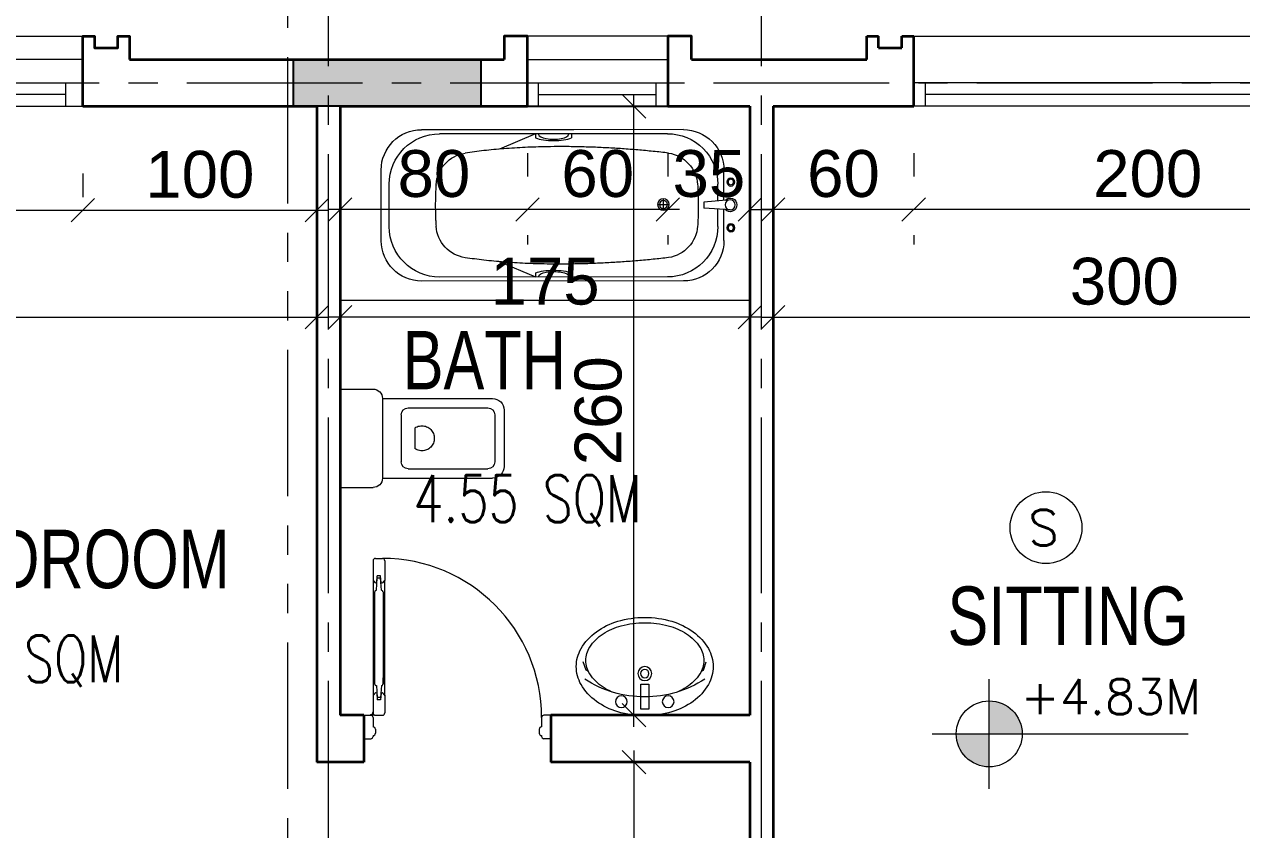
# Model space of a CAD drawing. Header units: millimetres. Extents: x -11627 to -10952, y 10244 to 10588.
# Drawn here: x -11318.86 to -11313.65, y 10469.14 to 10472.58 of the extents above; entities that cross this region are included whole.
import ezdxf

# ---------------------------------------------------------------- set-up
doc = ezdxf.new("R2010")
doc.units = ezdxf.units.MM
doc.header["$PDMODE"] = 35
for name, pattern in [('DOT', [0.25, 0, -0.25]), ('GROUND FLOOR XREF - option 3$0$FATHER FR$0$CENTER2', [1.125, 0.75, -0.125, 0.125, -0.125]), ('PHANTOM2', [1.25, 0.625, -0.125, 0.125, -0.125, 0.125, -0.125])]:
    doc.linetypes.add(name, pattern=pattern)
doc.layers.get('0').update_dxf_attribs({"lineweight": 5})
doc.layers.get('DEFPOINTS').update_dxf_attribs({"lineweight": 5})
for name, color, linetype, lineweight in [('A-AXIS LINE', 8, 'GROUND FLOOR XREF - option 3$0$FATHER FR$0$CENTER2', 0), ('A-GEN DIMS INTERNAL', 86, 'Continuous', 5), ('A-LEVEL TAG', 23, 'Continuous', 9), ('A-TEXT', 3, 'Continuous', 13), ('DIM IN', 191, 'Continuous', 5), ('DOORS', 30, 'Continuous', 9), ('FIRE', 2, 'Continuous', 5), ('PRO', 233, 'Continuous', 0), ('S-COL HATCH', 5, 'Continuous', 15), ('SANIT', 241, 'Continuous', 0), ('SECTION', 3, 'PHANTOM2', 5), ('SYMBOLS LEVEL', 233, 'Continuous', 5), ('text1', 32, 'Continuous', 9), ('WALLS', 4, 'Continuous', 35), ('Window', 57, 'Continuous', 13), ('WINDOWS', 57, 'Continuous', 13)]:
    doc.layers.add(name, color=color, linetype=linetype, lineweight=lineweight)
for name, color, linetype in [('A-SECTION LINE', 230, 'GROUND FLOOR XREF - option 3$0$FATHER FR$0$CENTER2'), ('CivilDefense', 2, 'Continuous'), ('col1', 6, 'Continuous'), ('INSERT TEXT', 1, 'Continuous')]:
    doc.layers.add(name, color=color, linetype=linetype)
doc.styles.add('GROUND FLOOR XREF - option 3$0$STYLE1', font='arial.ttf', dxfattribs={"height": 0.2})
doc.styles.add('ROMANS', font='romans.shx', dxfattribs={"width": 0.85})
doc.styles.add('SIMPLEX', font='romans.shx', dxfattribs={"width": 0.75})
doc.styles.add('T20-200', font='ROMANS.SHX', dxfattribs={"height": 0.4})
doc.dimstyles.new('DIM 100', dxfattribs={"dimtxt": 0.2, "dimasz": 0.1, "dimexe": 0.15, "dimexo": 0.2, "dimgap": 0.05, "dimtad": 1, "dimdec": 0, "dimlfac": 100, "dimzin": 1, "dimdsep": 46, "dimtxsty": 'GROUND FLOOR XREF - option 3$0$STYLE1', "dimblk": 'OBLIQUE', "dimcen": 0.02, "dimdle": 0.05, "dimclrd": 256, "dimclre": 6, "dimclrt": 3, "dimadec": 1, "dimazin": 0, "dimtfac": 0.9, "dimtdec": 0, "dimtix": 1, "dimtofl": 0, "dimtmove": 2, "dimatfit": 3, "dimldrblk": 'ARCHTICK', "dimfxl": 1, "dimtolj": 1, "dimtzin": 12, "dimlwd": -1, "dimlwe": -1, "dimarcsym": 0})

# ---------------------------------------------------------------- blocks, each defined once
blk = doc.blocks.new('GLA')
at = {"layer": 'WALLS'}
for p, q in [((211.3978, -544.4551), (211.4478, -544.4551)), ((211.3978, -544.5551), (211.3978, -544.4551)), ((211.4478, -544.5051), (211.4478, -544.4551)), ((211.5478, -544.5051), (211.5478, -544.4551)), ((211.5478, -544.4551), (211.5978, -544.4551)), ((211.5978, -544.7551), (211.5978, -544.4551)), ((213.5978, -544.7551), (213.5978, -544.4551)), ((213.6478, -544.4551), (213.5978, -544.4551)), ((213.6478, -544.5051), (213.6478, -544.4551)), ((213.7478, -544.5051), (213.7478, -544.4551)), ((213.7978, -544.4551), (213.7478, -544.4551)), ((213.7978, -544.5551), (213.7978, -544.4551)), ((211.4478, -544.5051), (211.5478, -544.5051)), ((213.7478, -544.5051), (213.6478, -544.5051))]:
    blk.add_line(p, q, dxfattribs=at)
at = {"layer": 'WINDOWS'}
for p, q in [((211.5978, -544.4551), (213.5978, -544.4551)), ((213.5978, -544.6551), (211.5978, -544.6551)), ((211.6478, -544.7551), (211.6478, -544.6551)), ((213.5478, -544.7551), (213.5478, -544.6551)), ((213.5478, -544.7051), (211.6478, -544.7051)), ((213.5978, -544.7551), (211.5978, -544.7551))]:
    blk.add_line(p, q, dxfattribs=at)
blk = doc.blocks.new('_Oblique')
at = {"color": 0, "linetype": 'ByBlock', "lineweight": -2}
blk.add_line((-0.5, -0.5), (0.5, 0.5), dxfattribs=at)
blk = doc.blocks.new('*D1036')
at = {"layer": 'A-GEN DIMS INTERNAL', "color": 6, "linetype": 'DOT', "transparency": 16777216}
for p, q in [((-11321.6061, 10471.5256), (-11321.6061, 10471.4756)), ((-11317.6061, 10471.5256), (-11317.6061, 10471.4756))]:
    blk.add_line(p, q, dxfattribs=at)
at = {"layer": 'A-GEN DIMS INTERNAL', "transparency": 16777216}
blk.add_line((-11321.6561, 10471.3256), (-11317.5561, 10471.3256), dxfattribs=at)
at = {"layer": 'DEFPOINTS', "color": 0, "transparency": 16777216}
for p in [(-11321.6061, 10471.3256), (-11317.6061, 10471.3256), (-11317.6061, 10471.3256)]:
    blk.add_point(p, dxfattribs=at)
at = {"layer": 'A-GEN DIMS INTERNAL', "transparency": 16777216, "xscale": 0.1, "yscale": 0.1, "zscale": 0.1, "rotation": 180}
blk.add_blockref('_Oblique', (-11321.6061, 10471.3256), dxfattribs=at)
at = {"layer": 'A-GEN DIMS INTERNAL', "transparency": 16777216, "xscale": 0.1, "yscale": 0.1, "zscale": 0.1}
blk.add_blockref('_Oblique', (-11317.6061, 10471.3256), dxfattribs=at)
at = {"layer": 'A-GEN DIMS INTERNAL', "color": 3, "transparency": 16777216, "insert": (-11319.6061, 10471.4777), "char_height": 0.2, "attachment_point": 5, "style": 'GROUND FLOOR XREF - option 3$0$STYLE1'}
blk.add_mtext('\\A1;400', dxfattribs=at)
blk = doc.blocks.new('_ArchTick')
at = {"color": 0, "linetype": 'ByBlock', "const_width": 0.15}
blk.add_lwpolyline([(-0.5, -0.5), (0.5, 0.5)], dxfattribs=at)
blk = doc.blocks.new('*D1039')
at = {"layer": 'A-GEN DIMS INTERNAL', "color": 6, "linetype": 'DOT', "transparency": 16777216}
for p, q in [((-11315.6561, 10471.5256), (-11315.6561, 10471.4756)), ((-11312.6561, 10471.5256), (-11312.6561, 10471.4756))]:
    blk.add_line(p, q, dxfattribs=at)
at = {"layer": 'A-GEN DIMS INTERNAL', "transparency": 16777216}
blk.add_line((-11315.7061, 10471.3256), (-11312.6061, 10471.3256), dxfattribs=at)
at = {"layer": 'DEFPOINTS', "color": 0, "transparency": 16777216}
for p in [(-11315.6561, 10471.3256), (-11312.6561, 10471.3256), (-11312.6561, 10471.3256)]:
    blk.add_point(p, dxfattribs=at)
at = {"layer": 'A-GEN DIMS INTERNAL', "transparency": 16777216, "xscale": 0.1, "yscale": 0.1, "zscale": 0.1, "rotation": 180}
blk.add_blockref('_Oblique', (-11315.6561, 10471.3256), dxfattribs=at)
at = {"layer": 'A-GEN DIMS INTERNAL', "transparency": 16777216, "xscale": 0.1, "yscale": 0.1, "zscale": 0.1}
blk.add_blockref('_Oblique', (-11312.6561, 10471.3256), dxfattribs=at)
at = {"layer": 'A-GEN DIMS INTERNAL', "color": 3, "transparency": 16777216, "insert": (-11314.1561, 10471.4777), "char_height": 0.2, "attachment_point": 5, "style": 'GROUND FLOOR XREF - option 3$0$STYLE1'}
blk.add_mtext('\\A1;300', dxfattribs=at)
blk = doc.blocks.new('*D1044')
at = {"layer": 'A-GEN DIMS INTERNAL', "color": 6, "linetype": 'DOT', "transparency": 16777216}
for p, q in [((-11315.0561, 10472.0256), (-11315.0561, 10471.6352)), ((-11313.0561, 10472.0256), (-11313.0561, 10471.6352))]:
    blk.add_line(p, q, dxfattribs=at)
at = {"layer": 'A-GEN DIMS INTERNAL', "transparency": 16777216}
blk.add_line((-11313.0061, 10471.7852), (-11315.1061, 10471.7852), dxfattribs=at)
at = {"layer": 'DEFPOINTS', "color": 0, "transparency": 16777216}
for p in [(-11315.0561, 10472.2256), (-11313.0561, 10472.2256), (-11315.0561, 10471.7852)]:
    blk.add_point(p, dxfattribs=at)
at = {"layer": 'A-GEN DIMS INTERNAL', "transparency": 16777216, "xscale": 0.1, "yscale": 0.1, "zscale": 0.1, "rotation": 180}
blk.add_blockref('_Oblique', (-11315.0561, 10471.7852), dxfattribs=at)
at = {"layer": 'A-GEN DIMS INTERNAL', "transparency": 16777216, "xscale": 0.1, "yscale": 0.1, "zscale": 0.1}
blk.add_blockref('_Oblique', (-11313.0561, 10471.7852), dxfattribs=at)
at = {"layer": 'A-GEN DIMS INTERNAL', "color": 3, "transparency": 16777216, "insert": (-11314.0561, 10471.9373), "char_height": 0.2, "attachment_point": 5, "style": 'GROUND FLOOR XREF - option 3$0$STYLE1'}
blk.add_mtext('\\A1;200', dxfattribs=at)
blk = doc.blocks.new('*D1045')
at = {"layer": 'A-GEN DIMS INTERNAL', "color": 6, "linetype": 'DOT', "transparency": 16777216}
for p, q in [((-11315.6561, 10472.0256), (-11315.6561, 10471.6352)), ((-11315.0561, 10472.0256), (-11315.0561, 10471.6352))]:
    blk.add_line(p, q, dxfattribs=at)
at = {"layer": 'A-GEN DIMS INTERNAL', "transparency": 16777216}
blk.add_line((-11315.0061, 10471.7852), (-11315.7061, 10471.7852), dxfattribs=at)
at = {"layer": 'DEFPOINTS', "color": 0, "transparency": 16777216}
for p in [(-11315.6561, 10472.2256), (-11315.0561, 10472.2256), (-11315.6561, 10471.7852)]:
    blk.add_point(p, dxfattribs=at)
at = {"layer": 'A-GEN DIMS INTERNAL', "transparency": 16777216, "xscale": 0.1, "yscale": 0.1, "zscale": 0.1, "rotation": 180}
blk.add_blockref('_Oblique', (-11315.6561, 10471.7852), dxfattribs=at)
at = {"layer": 'A-GEN DIMS INTERNAL', "transparency": 16777216, "xscale": 0.1, "yscale": 0.1, "zscale": 0.1}
blk.add_blockref('_Oblique', (-11315.0561, 10471.7852), dxfattribs=at)
at = {"layer": 'A-GEN DIMS INTERNAL', "color": 3, "transparency": 16777216, "insert": (-11315.3561, 10471.9373), "char_height": 0.2, "attachment_point": 5, "style": 'GROUND FLOOR XREF - option 3$0$STYLE1'}
blk.add_mtext('\\A1;60', dxfattribs=at)
blk = doc.blocks.new('*D1062')
at = {"layer": 'A-GEN DIMS INTERNAL', "color": 6, "linetype": 'DOT', "transparency": 16777216}
for p, q in [((-11317.5061, 10471.3187), (-11317.5061, 10471.4756)), ((-11315.7561, 10471.3187), (-11315.7561, 10471.4756))]:
    blk.add_line(p, q, dxfattribs=at)
at = {"layer": 'A-GEN DIMS INTERNAL', "transparency": 16777216}
blk.add_line((-11315.7061, 10471.3256), (-11317.5561, 10471.3256), dxfattribs=at)
at = {"layer": 'DEFPOINTS', "color": 0, "transparency": 16777216}
for p in [(-11317.5061, 10471.3256), (-11317.5061, 10471.1187), (-11315.7561, 10471.1187)]:
    blk.add_point(p, dxfattribs=at)
at = {"layer": 'A-GEN DIMS INTERNAL', "transparency": 16777216, "xscale": 0.1, "yscale": 0.1, "zscale": 0.1, "rotation": 180}
blk.add_blockref('_Oblique', (-11317.5061, 10471.3256), dxfattribs=at)
at = {"layer": 'A-GEN DIMS INTERNAL', "transparency": 16777216, "xscale": 0.1, "yscale": 0.1, "zscale": 0.1}
blk.add_blockref('_Oblique', (-11315.7561, 10471.3256), dxfattribs=at)
at = {"layer": 'A-GEN DIMS INTERNAL', "color": 3, "transparency": 16777216, "insert": (-11316.6311, 10471.4777), "char_height": 0.2, "attachment_point": 5, "style": 'GROUND FLOOR XREF - option 3$0$STYLE1'}
blk.add_mtext('\\A1;175', dxfattribs=at)
blk = doc.blocks.new('*D1063')
at = {"layer": 'A-GEN DIMS INTERNAL', "transparency": 16777216}
blk.add_line((-11316.2512, 10469.5756), (-11316.2512, 10472.2756), dxfattribs=at)
at = {"layer": 'A-GEN DIMS INTERNAL', "color": 6, "linetype": 'DOT', "transparency": 16777216}
for p, q in [((-11315.9561, 10472.2256), (-11316.4012, 10472.2256)), ((-11315.9561, 10469.6256), (-11316.4012, 10469.6256))]:
    blk.add_line(p, q, dxfattribs=at)
at = {"layer": 'DEFPOINTS', "color": 0, "transparency": 16777216}
for p in [(-11316.2512, 10472.2256), (-11315.7561, 10472.2256), (-11315.7561, 10469.6256)]:
    blk.add_point(p, dxfattribs=at)
at = {"layer": 'A-GEN DIMS INTERNAL', "transparency": 16777216, "xscale": 0.1, "yscale": 0.1, "zscale": 0.1}
for p, rotation in [((-11316.2512, 10472.2256), 90), ((-11316.2512, 10469.6256), 270)]:
    blk.add_blockref('_Oblique', p, dxfattribs=dict(at, rotation=rotation))
at = {"layer": 'A-GEN DIMS INTERNAL', "color": 3, "transparency": 16777216, "insert": (-11316.4033, 10470.9256), "char_height": 0.2, "attachment_point": 5, "rotation": 90, "style": 'GROUND FLOOR XREF - option 3$0$STYLE1'}
blk.add_mtext('\\A1;260', dxfattribs=at)
blk = doc.blocks.new('*D1064')
at = {"layer": 'A-GEN DIMS INTERNAL', "transparency": 16777216}
blk.add_line((-11316.2512, 10469.4756), (-11316.2512, 10468.1756), dxfattribs=at)
at = {"layer": 'A-GEN DIMS INTERNAL', "color": 6, "linetype": 'DOT', "transparency": 16777216}
for p, q in [((-11316.2521, 10469.4256), (-11316.4012, 10469.4256)), ((-11316.2521, 10468.2256), (-11316.4012, 10468.2256))]:
    blk.add_line(p, q, dxfattribs=at)
at = {"layer": 'DEFPOINTS', "color": 0, "transparency": 16777216}
for p in [(-11316.0521, 10469.4256), (-11316.2512, 10468.2256), (-11316.0521, 10468.2256)]:
    blk.add_point(p, dxfattribs=at)
at = {"layer": 'A-GEN DIMS INTERNAL', "transparency": 16777216, "xscale": 0.1, "yscale": 0.1, "zscale": 0.1}
for p, rotation in [((-11316.2512, 10469.4256), 90), ((-11316.2512, 10468.2256), 270)]:
    blk.add_blockref('_Oblique', p, dxfattribs=dict(at, rotation=rotation))
at = {"layer": 'A-GEN DIMS INTERNAL', "color": 3, "transparency": 16777216, "insert": (-11316.4033, 10468.8256), "char_height": 0.2, "attachment_point": 5, "rotation": 90, "style": 'GROUND FLOOR XREF - option 3$0$STYLE1'}
blk.add_mtext('\\A1;120', dxfattribs=at)
blk = doc.blocks.new('*D1065')
at = {"layer": 'A-GEN DIMS INTERNAL', "color": 6, "linetype": 'DOT', "transparency": 16777216}
for p, q in [((-11316.1061, 10472.0256), (-11316.1061, 10471.6352)), ((-11315.7561, 10472.0256), (-11315.7561, 10471.6352))]:
    blk.add_line(p, q, dxfattribs=at)
at = {"layer": 'A-GEN DIMS INTERNAL', "transparency": 16777216}
for p, q in [((-11316.1061, 10471.7852), (-11316.2061, 10471.7852)), ((-11315.7561, 10471.7852), (-11315.6561, 10471.7852))]:
    blk.add_line(p, q, dxfattribs=at)
at = {"layer": 'DEFPOINTS', "color": 0, "transparency": 16777216}
for p in [(-11316.1061, 10472.2256), (-11315.7561, 10472.2256), (-11316.1061, 10471.7852)]:
    blk.add_point(p, dxfattribs=at)
at = {"layer": 'A-GEN DIMS INTERNAL', "transparency": 16777216, "xscale": 0.1, "yscale": 0.1, "zscale": 0.1}
blk.add_blockref('_Oblique', (-11316.1061, 10471.7852), dxfattribs=at)
at = {"layer": 'A-GEN DIMS INTERNAL', "transparency": 16777216, "xscale": 0.1, "yscale": 0.1, "zscale": 0.1, "rotation": 180}
blk.add_blockref('_Oblique', (-11315.7561, 10471.7852), dxfattribs=at)
at = {"layer": 'A-GEN DIMS INTERNAL', "color": 3, "transparency": 16777216, "insert": (-11315.9311, 10471.9374), "char_height": 0.2, "attachment_point": 5, "style": 'GROUND FLOOR XREF - option 3$0$STYLE1'}
blk.add_mtext('\\A1;35', dxfattribs=at)
blk = doc.blocks.new('*D1066')
at = {"layer": 'A-GEN DIMS INTERNAL', "color": 6, "linetype": 'DOT', "transparency": 16777216}
for p, q in [((-11316.7061, 10472.0256), (-11316.7061, 10471.6352)), ((-11316.1061, 10472.0256), (-11316.1061, 10471.6352))]:
    blk.add_line(p, q, dxfattribs=at)
at = {"layer": 'A-GEN DIMS INTERNAL', "transparency": 16777216}
blk.add_line((-11316.0561, 10471.7852), (-11316.7561, 10471.7852), dxfattribs=at)
at = {"layer": 'DEFPOINTS', "color": 0, "transparency": 16777216}
for p in [(-11316.7061, 10472.2256), (-11316.1061, 10472.2256), (-11316.7061, 10471.7852)]:
    blk.add_point(p, dxfattribs=at)
at = {"layer": 'A-GEN DIMS INTERNAL', "transparency": 16777216, "xscale": 0.1, "yscale": 0.1, "zscale": 0.1, "rotation": 180}
blk.add_blockref('_Oblique', (-11316.7061, 10471.7852), dxfattribs=at)
at = {"layer": 'A-GEN DIMS INTERNAL', "transparency": 16777216, "xscale": 0.1, "yscale": 0.1, "zscale": 0.1}
blk.add_blockref('_Oblique', (-11316.1061, 10471.7852), dxfattribs=at)
at = {"layer": 'A-GEN DIMS INTERNAL', "color": 3, "transparency": 16777216, "insert": (-11316.4061, 10471.9373), "char_height": 0.2, "attachment_point": 5, "style": 'GROUND FLOOR XREF - option 3$0$STYLE1'}
blk.add_mtext('\\A1;60', dxfattribs=at)
blk = doc.blocks.new('*D1067')
at = {"layer": 'A-GEN DIMS INTERNAL', "color": 6, "linetype": 'DOT', "transparency": 16777216}
for p, q in [((-11317.5061, 10472.0256), (-11317.5061, 10471.6352)), ((-11316.7061, 10472.0256), (-11316.7061, 10471.6352))]:
    blk.add_line(p, q, dxfattribs=at)
at = {"layer": 'A-GEN DIMS INTERNAL', "transparency": 16777216}
blk.add_line((-11316.6561, 10471.7852), (-11317.5561, 10471.7852), dxfattribs=at)
at = {"layer": 'DEFPOINTS', "color": 0, "transparency": 16777216}
for p in [(-11317.5061, 10472.2256), (-11316.7061, 10472.2256), (-11317.5061, 10471.7852)]:
    blk.add_point(p, dxfattribs=at)
at = {"layer": 'A-GEN DIMS INTERNAL', "transparency": 16777216, "xscale": 0.1, "yscale": 0.1, "zscale": 0.1, "rotation": 180}
blk.add_blockref('_Oblique', (-11317.5061, 10471.7852), dxfattribs=at)
at = {"layer": 'A-GEN DIMS INTERNAL', "transparency": 16777216, "xscale": 0.1, "yscale": 0.1, "zscale": 0.1}
blk.add_blockref('_Oblique', (-11316.7061, 10471.7852), dxfattribs=at)
at = {"layer": 'A-GEN DIMS INTERNAL', "color": 3, "transparency": 16777216, "insert": (-11317.1061, 10471.9373), "char_height": 0.2, "attachment_point": 5, "style": 'GROUND FLOOR XREF - option 3$0$STYLE1'}
blk.add_mtext('\\A1;80', dxfattribs=at)
blk = doc.blocks.new('D-P-10-80')
at = {"color": 0}
for p, q in [((0.04, 0.76), (0.04, 0.6753)), ((0.05, 0.77), (0.08, 0.77)), ((0.09, 0.76), (0.09, 0.6753)), ((0.0542, 0.6339), (0.0577, 0.6853)), ((0.0559, 0.6657), (0.0578, 0.6953)), ((0.0723, 0.6853), (0.0577, 0.6853)), ((0.0722, 0.6953), (0.0578, 0.6953)), ((0.0741, 0.6657), (0.0722, 0.6953)), ((0.0758, 0.6339), (0.0723, 0.6853)), ((0.043, 0.6753), (0.04, 0.6753)), ((0.04, 0.6753), (0.04, 0.1853)), ((0.0462, 0.6273), (0.0462, 0.2333)), ((0.0477, 0.6273), (0.0462, 0.6273)), ((0.0823, 0.6273), (0.0837, 0.6273)), ((0.0837, 0.6273), (0.0837, 0.2333)), ((0.087, 0.6753), (0.09, 0.6753)), ((0.09, 0.1853), (0.09, 0.6753)), ((0.0462, 0.2333), (0.0462, 0.2594)), ((0.0477, 0.2333), (0.0462, 0.2333)), ((0.0542, 0.2267), (0.0577, 0.1753)), ((0.0758, 0.2267), (0.0723, 0.1753)), ((0.0823, 0.2333), (0.0837, 0.2333)), ((0.0837, 0.2333), (0.0837, 0.2594)), ((0.043, 0.1853), (0.04, 0.1853)), ((0.04, 0.1853), (0.04, 0.11)), ((0.0559, 0.1949), (0.0578, 0.1653)), ((0.0723, 0.1753), (0.0577, 0.1753)), ((0.0722, 0.1653), (0.0578, 0.1653)), ((0.0741, 0.1949), (0.0722, 0.1653)), ((0.087, 0.1853), (0.09, 0.1853)), ((0.09, 0.1853), (0.09, 0.11)), ((0.0375, 0.1115), (0.0375, 0.1035)), ((0.0375, 0.1045), (0.0375, 0.1035)), ((0.0385, 0.1125), (0.039, 0.1125)), ((0.04, 0.1115), (0.04, 0.1025)), ((0, 0.1), (0.03, 0.1)), ((0, 0.1), (0, 0)), ((0.0275, 0.1015), (0.0275, 0.101)), ((0.0285, 0.1025), (0.0365, 0.1025)), ((0.0285, 0.1), (0.0375, 0.1)), ((0.0332, 0.1025), (0.0355, 0.1025)), ((0.0365, 0.1025), (0.0348, 0.1025)), ((0.0418, 0.1025), (0.0375, 0.1025)), ((0.0375, 0.1025), (0.0375, 0.0981)), ((0.04, 0.09), (0.04, 0.05)), ((0.05, 0.1), (0.08, 0.1)), ((0.76, 0.09), (0.76, 0.05)), ((0.8, 0.1), (0.77, 0.1)), ((0.8, 0.1), (0.8, 0)), ((0, 0), (0.03, 0)), ((0.04, 0.05), (0.04, 0.05)), ((0.04, 0.013), (0.04, 0.01)), ((0.05, 0.04), (0.05, 0.023)), ((0.75, 0.04), (0.75, 0.023)), ((0.76, 0.05), (0.76, 0.05)), ((0.76, 0.013), (0.76, 0.01)), ((0.8, 0), (0.77, 0))]:
    blk.add_line(p, q, dxfattribs=at)
for radius in [0.00367, 0.00201]:
    blk.add_circle((0.0375, 0.1025), radius, dxfattribs=at)
for centre, radius, start, end in [((0.05, 0.76), 0.01, 90, 180), ((0.08, 0.76), 0.01, 0, 90), ((0.08, 0.09), 0.68, 0, 90), ((0.053, 0.6753), 0.01, 180, 286.6378), ((0.0542, 0.6273), 0.00659, 89.3814, 180.0004), ((0.077, 0.6753), 0.01, 253.3622, 0), ((0.0757, 0.6273), 0.00659, 359.9999, 90.6186), ((0.0542, 0.2333), 0.00659, 179.9996, 270.6186), ((0.0757, 0.2333), 0.00659, 269.3814, 0.0001), ((0.053, 0.1853), 0.01, 73.3622, 180), ((0.077, 0.1853), 0.01, 0, 106.6378), ((0.0385, 0.1115), 0.001, 90, 180), ((0.039, 0.1115), 0.001, 0, 90), ((0.05, 0.11), 0.01, 180, 270), ((0.08, 0.11), 0.01, 270, 0), ((0.0285, 0.1015), 0.001, 90, 180), ((0.0285, 0.101), 0.001, 180, 270), ((0.03, 0.09), 0.01, 0, 90), ((0.0365, 0.1035), 0.001, 270, 0), ((0.0375, 0.1025), 0.0025, 270, 0), ((0.77, 0.09), 0.01, 90, 180), ((0.03, 0.01), 0.01, 270, 0), ((0.04, 0.04), 0.01, 0, 90), ((0.04, 0.023), 0.01, 270, 0), ((0.76, 0.04), 0.01, 90, 180), ((0.76, 0.023), 0.01, 180, 270), ((0.77, 0.01), 0.01, 180, 270)]:
    blk.add_arc(centre, radius, start, end, dxfattribs=at)
blk = doc.blocks.new('A$C29A4714D')
at = {"layer": 'SYMBOLS LEVEL'}
for p, q in [((-0.21, 0), (-0.21, -0.14)), ((-0.21, 0), (0.21, 0)), ((0.21, 0), (0.21, -0.14)), ((-0.17, -0.18), (0.17, -0.18)), ((-0.17, -0.18), (-0.17, -0.65)), ((0.17, -0.18), (0.17, -0.65)), ((-0.1, -0.26), (0.1, -0.26)), ((-0.13, -0.29), (-0.13, -0.63)), ((0.13, -0.29), (0.13, -0.63)), ((-0.0439, -0.3185), (0.0439, -0.3185)), ((-0.1, -0.66), (0.1, -0.66)), ((-0.12, -0.7), (0.12, -0.7))]:
    blk.add_line(p, q, dxfattribs=at)
blk.add_lwpolyline([(-0.0439, -0.3185, 0.054167), (-0.0494, -0.3285, 0.099427), (-0.0535, -0.3488, 0.099427), (-0.0494, -0.369, 0.098874), (-0.0378, -0.3862, 0.098102), (-0.0205, -0.3977, 0.097563), (0, -0.4017, 0.097563), (0.0205, -0.3977, 0.098102), (0.0378, -0.3862, 0.098874), (0.0494, -0.369, 0.099427), (0.0535, -0.3488, 0.099427), (0.0494, -0.3285, 0.054167), (0.0439, -0.3185, 0.098102)], format="xyb", dxfattribs=at)
for centre, radius, start, end in [((-0.17, -0.14), 0.04, 180, 270), ((0.17, -0.14), 0.04, 270, 0), ((-0.1, -0.29), 0.03, 90, 180), ((0.1, -0.29), 0.03, 0, 90), ((-0.12, -0.65), 0.05, 180, 270), ((-0.1, -0.63), 0.03, 180, 270), ((0.1, -0.63), 0.03, 270, 0), ((0.12, -0.65), 0.05, 270, 0)]:
    blk.add_arc(centre, radius, start, end, dxfattribs=at)
blk = doc.blocks.new('A$C1227080D')
at = {"layer": 'SYMBOLS LEVEL'}
blk.add_lwpolyline([(0.2925, 0.21, 0.131574), (0.272, 0.2865, 0.10661), (0.2068, 0.3585, 0.083598), (0.1157, 0.4032, 0.07239), (0, 0.42, 0.07239), (-0.1157, 0.4032, 0.083598), (-0.2068, 0.3585, 0.10661), (-0.272, 0.2865, 0.131574), (-0.2925, 0.21, 0.131574), (-0.272, 0.1335, 0.10661), (-0.2068, 0.0615, 0.083598), (-0.1157, 0.0168, 0.07239), (0, 0, 0.07239), (0.1157, 0.0168, 0.083598), (0.2068, 0.0615, 0.10661), (0.272, 0.1335, 0.131574)], format="xyb", close=True, dxfattribs=at)
for points in [[(0.1391, 0.1014, 0.040392), (0.1783, 0.1222, 0.107175), (0.2351, 0.1787, 0.144796), (0.2521, 0.2361, 0.144796), (0.2351, 0.2935, 0.107175), (0.1783, 0.35, 0.077612), (0.1006, 0.384, 0.064769), (0, 0.3971, 0.064769), (-0.1006, 0.384, 0.077612), (-0.1783, 0.35, 0.107175), (-0.2351, 0.2935, 0.144796), (-0.2521, 0.2361, 0.144796), (-0.2351, 0.1787, 0.107175), (-0.1783, 0.1222, 0.040392), (-0.1391, 0.1014, 0.064769)], [(-0.2565, 0.1567, 0.147437), (0, 0.0807, 0.147437), (0.2565, 0.1567)]]:
    blk.add_lwpolyline(points, format="xyb", dxfattribs=at)
for points in [[(-0.241, 0.1891), (-0.2508, 0.1945), (-0.2625, 0.2296)], [(0.241, 0.1891), (0.2508, 0.1945), (0.2625, 0.2296)]]:
    blk.add_lwpolyline(points, dxfattribs=at)
blk.add_lwpolyline([(-0.0171, 0.1345), (-0.0171, 0.0278), (0.0171, 0.0278), (0.0171, 0.1345)], close=True, dxfattribs=at)
for centre, radius in [((0, 0.18), 0.0297), ((0, 0.18), 0.018), ((-0.1, 0.06), 0.0251), ((0.1, 0.06), 0.0251)]:
    blk.add_circle(centre, radius, dxfattribs=at)
blk = doc.blocks.new('TGTGTGTGTGTGTG')
at = {"layer": 'A-AXIS LINE'}
for p, q in [((-11392.0385, 10474.272), (-11392.0385, 10449.6118)), ((-11390.1885, 10474.272), (-11390.1885, 10449.6118)), ((-11398.2667, 10472.3256), (-11373.8915, 10472.3256))]:
    blk.add_line(p, q, dxfattribs=at)
blk = doc.blocks.new('DDW')
at = {"layer": 'SYMBOLS LEVEL'}
h = blk.add_hatch(color=256, dxfattribs=at)
edge = h.paths.add_edge_path()
edge.add_line((-11621.43, 10035.1153), (-11621.43, 10034.9745))
edge.add_line((-11621.43, 10034.9745), (-11621.2892, 10034.9745))
edge.add_arc((-11621.43, 10034.9745), 0.1408, 0, 90)
edge = h.paths.add_edge_path()
edge.add_line((-11621.43, 10034.8337), (-11621.43, 10034.9745))
edge.add_line((-11621.43, 10034.9745), (-11621.5709, 10034.9745))
edge.add_arc((-11621.43, 10034.9745), 0.1408, 180, 270)
for p, q in [((-11621.43, 10034.7402), (-11621.43, 10035.2088)), ((-11621.6737, 10034.9745), (-11620.5802, 10034.9745))]:
    blk.add_line(p, q, dxfattribs=at)
blk.add_circle((-11621.43, 10034.9745), 0.1408, dxfattribs=at)
blk = doc.blocks.new('1220')
at = {"layer": 'SECTION'}
blk.add_line((-11265.1899, 10179.0612), (-11265.1899, 10204.6405), dxfattribs=at)
blk = doc.blocks.new('SDADADAA')
at = {"layer": 'PRO'}
for p, q in [((49.6527, 20.3426), (49.6527, 19.4426)), ((49.6527, 20.3426), (49.6527, 19.4426)), ((51.5527, 20.3426), (49.6527, 20.3426)), ((51.5527, 19.4426), (51.5527, 20.3426)), ((51.2451, 20.2522), (50.0291, 20.2522)), ((51.1703, 20.2335), (50.1132, 20.2335)), ((50.5587, 20.2335), (50.3904, 20.1624)), ((50.5587, 20.2335), (50.5587, 20.2143)), ((50.5726, 20.2335), (50.5726, 20.2308)), ((50.7109, 20.2335), (50.7109, 20.2308)), ((50.7248, 20.2335), (50.7248, 20.2143)), ((49.842, 20.0651), (49.842, 19.7377)), ((51.4322, 20.0651), (51.4322, 19.9204)), ((49.8794, 19.9996), (49.8794, 19.8032)), ((51.4041, 19.9996), (51.4041, 19.9189)), ((51.1244, 19.8977), (51.1781, 19.8977)), ((51.1513, 19.9246), (51.1513, 19.8708)), ((51.4618, 19.9221), (51.3386, 19.9153)), ((51.461, 19.8764), (51.3386, 19.8872)), ((51.4041, 19.8814), (51.4041, 19.8032)), ((51.4322, 19.8789), (51.4322, 19.7377)), ((50.5587, 19.5694), (50.3904, 19.6405)), ((50.7359, 19.5506), (50.0291, 19.5506)), ((50.7359, 19.5694), (50.1132, 19.5694)), ((50.5587, 19.5694), (50.5587, 19.5885)), ((50.5726, 19.5694), (50.5726, 19.5721)), ((50.7109, 19.5694), (50.7109, 19.5721)), ((50.7248, 19.5694), (50.7248, 19.5885)), ((51.1703, 19.5694), (50.7353, 19.5694)), ((51.2451, 19.5506), (50.7353, 19.5506)), ((49.6527, 19.4426), (51.5527, 19.4426))]:
    blk.add_line(p, q, dxfattribs=at)
for centre, radius in [((51.4643, 20.0057), 0.0185), ((51.4643, 20.0057), 0.0129), ((51.1513, 19.8977), 0.0269), ((51.1513, 19.8977), 0.0185), ((51.461, 19.8996), 0.0232), ((51.4643, 19.7935), 0.0185), ((51.4643, 19.7935), 0.0129)]:
    blk.add_circle(centre, radius, dxfattribs=at)
for centre, radius, start, end in [((50.0291, 20.0651), 0.1871, 90, 180), ((50.1132, 19.9996), 0.2339, 90, 180), ((51.1703, 19.9996), 0.2339, 0, 90), ((51.2451, 20.0651), 0.1871, 0, 90), ((50.2551, 19.9866), 0.159, 98.5564, 176.0863), ((51.1515, 19.9866), 0.159, 3.9137, 81.4436), ((51.461, 19.8996), 0.0316, 221.8996, 138.0583), ((50.1132, 19.8032), 0.2339, 180, 270), ((50.2551, 19.8162), 0.159, 183.9137, 261.4436), ((51.1703, 19.8032), 0.2339, 270, 0), ((51.1515, 19.8162), 0.159, 278.5564, 356.0863), ((50.0291, 19.7377), 0.1871, 180, 270), ((51.2451, 19.7377), 0.1871, 270, 0)]:
    blk.add_arc(centre, radius, start, end, dxfattribs=at)
for centre, major_axis, ratio, start_param, end_param in [((50.6418, 20.2301), (0.0692, 0), 0.31892, 3.141593, 6.314743), ((50.6418, 20.2335), (-0.1045, 0), 0.302474, 0.651895, 2.489698), ((51.0078, 19.9014), (0, 0.6913), 0.47861, 4.691856, 4.732463)]:
    blk.add_ellipse(centre, major_axis=major_axis, ratio=ratio, start_param=start_param, end_param=end_param, dxfattribs=at)
at = {"layer": 'PRO', "extrusion": (0, 0, -1)}
for centre, major_axis, ratio, start_param, end_param in [((50.6418, 19.5694), (0.1045, 0), 0.302474, 3.793487, 5.631291), ((50.6418, 19.5728), (-0.0692, 0), 0.31892, 0, 3.173151)]:
    blk.add_ellipse(centre, major_axis=major_axis, ratio=ratio, start_param=start_param, end_param=end_param, dxfattribs=at)
at = {"layer": 'PRO'}
for points, weights in [([(51.1751, 20.1439), (50.6418, 20.2056), (50.2314, 20.1439)], [1, 0.94315169686, 1]), ([(50.0964, 19.8054), (50.0899, 19.9014), (50.0964, 19.9975)], [1, 0.992545863237, 1]), ([(51.3101, 19.8054), (51.3167, 19.9014), (51.3101, 19.9975)], [1, 0.992545863236, 1]), ([(51.1751, 19.659), (50.6418, 19.5973), (50.2314, 19.659)], [1, 0.94315169686, 1])]:
    blk.add_rational_spline(points, weights, degree=2, dxfattribs=at)
blk = doc.blocks.new('gcol')
at = {"layer": 'S-COL HATCH', "linetype": 'Continuous'}
h = blk.add_hatch(color=256, dxfattribs=at)
h.dxf.hatch_style = 1
h.paths.add_polyline_path([(47.5393, 22.2), (47.5393, 22), (46.7393, 22), (46.7393, 22.2)])
at = {"layer": 'col1'}
blk.add_lwpolyline([(47.5393, 22.2), (47.5393, 22), (46.7393, 22), (46.7393, 22.2)], close=True, dxfattribs=at)
blk = doc.blocks.new('w1')
at = {"layer": 'WALLS'}
for p, q in [((0.2, 1), (0, 1)), ((0, -1), (0.2, -1))]:
    blk.add_line(p, q, dxfattribs=at)
for points in [[(0.2, 1.2), (0.3, 1.2), (0.3, 1.15), (0.25, 1.15), (0.25, 1.05), (0.3, 1.05), (0.3, 1), (0.2, 1)], [(0.2, -1), (0.3, -1), (0.3, -1.05), (0.25, -1.05), (0.25, -1.15), (0.3, -1.15), (0.3, -1.2), (0.2, -1.2)]]:
    blk.add_lwpolyline(points, dxfattribs=at)
at = {"layer": 'Window'}
for p, q in [((0, 1), (0, -1)), ((0.1, 1), (0.1, -1)), ((0.2, -1), (0.2, 1)), ((0.3, 1), (0.3, -1)), ((0.1, 0.9406), (0, 0.9406)), ((0.05, -0.9254), (0.05, 0.9406)), ((0.1, -0.9254), (0, -0.9254))]:
    blk.add_line(p, q, dxfattribs=at)
blk = doc.blocks.new('*D1228')
at = {"layer": 'A-GEN DIMS INTERNAL', "color": 6, "linetype": 'DOT', "transparency": 16777216}
for p, q in [((-11320.6061, 10471.9384), (-11320.6061, 10471.632)), ((-11318.6061, 10471.9384), (-11318.6061, 10471.632))]:
    blk.add_line(p, q, dxfattribs=at)
at = {"layer": 'A-GEN DIMS INTERNAL', "transparency": 16777216}
blk.add_line((-11320.6561, 10471.782), (-11318.5561, 10471.782), dxfattribs=at)
at = {"layer": 'DEFPOINTS', "color": 0, "transparency": 16777216}
for p in [(-11320.6061, 10472.1384), (-11318.6061, 10472.1384), (-11318.6061, 10471.782)]:
    blk.add_point(p, dxfattribs=at)
at = {"layer": 'A-GEN DIMS INTERNAL', "transparency": 16777216, "xscale": 0.1, "yscale": 0.1, "zscale": 0.1, "rotation": 180}
blk.add_blockref('_Oblique', (-11320.6061, 10471.782), dxfattribs=at)
at = {"layer": 'A-GEN DIMS INTERNAL', "transparency": 16777216, "xscale": 0.1, "yscale": 0.1, "zscale": 0.1}
blk.add_blockref('_Oblique', (-11318.6061, 10471.782), dxfattribs=at)
at = {"layer": 'A-GEN DIMS INTERNAL', "color": 3, "transparency": 16777216, "insert": (-11319.6061, 10471.9341), "char_height": 0.2, "attachment_point": 5, "style": 'GROUND FLOOR XREF - option 3$0$STYLE1'}
blk.add_mtext('\\A1;200', dxfattribs=at)
blk = doc.blocks.new('*D1229')
at = {"layer": 'A-GEN DIMS INTERNAL', "color": 6, "linetype": 'DOT', "transparency": 16777216}
for p, q in [((-11318.6061, 10471.9384), (-11318.6061, 10471.632)), ((-11317.6061, 10471.9384), (-11317.6061, 10471.632))]:
    blk.add_line(p, q, dxfattribs=at)
at = {"layer": 'A-GEN DIMS INTERNAL', "transparency": 16777216}
blk.add_line((-11318.6561, 10471.782), (-11317.5561, 10471.782), dxfattribs=at)
at = {"layer": 'DEFPOINTS', "color": 0, "transparency": 16777216}
for p in [(-11318.6061, 10472.1384), (-11317.6061, 10472.1384), (-11317.6061, 10471.782)]:
    blk.add_point(p, dxfattribs=at)
at = {"layer": 'A-GEN DIMS INTERNAL', "transparency": 16777216, "xscale": 0.1, "yscale": 0.1, "zscale": 0.1, "rotation": 180}
blk.add_blockref('_Oblique', (-11318.6061, 10471.782), dxfattribs=at)
at = {"layer": 'A-GEN DIMS INTERNAL', "transparency": 16777216, "xscale": 0.1, "yscale": 0.1, "zscale": 0.1}
blk.add_blockref('_Oblique', (-11317.6061, 10471.782), dxfattribs=at)
at = {"layer": 'A-GEN DIMS INTERNAL', "color": 3, "transparency": 16777216, "insert": (-11318.1061, 10471.9341), "char_height": 0.2, "attachment_point": 5, "style": 'GROUND FLOOR XREF - option 3$0$STYLE1'}
blk.add_mtext('\\A1;100', dxfattribs=at)

msp = doc.modelspace()

# ---------------------------------------------------------------- linework, layer by layer
at = {"layer": 'FIRE'}
msp.add_circle((-11314.4909, 10470.4266), 0.1535, dxfattribs=at)
at = {"layer": 'SANIT'}
msp.add_line((-11316.1061, 10472.5256), (-11316.7061, 10472.5256), dxfattribs=at)
at = {"layer": 'WALLS'}
for p, q in [((-11318.4061, 10472.4256), (-11316.8061, 10472.4256)), ((-11318.4061, 10472.4256), (-11316.8061, 10472.4256)), ((-11316.7061, 10472.2256), (-11316.7061, 10472.4256)), ((-11316.1061, 10472.4256), (-11316.1061, 10472.2256)), ((-11316.0061, 10472.4256), (-11315.2561, 10472.4256)), ((-11318.6061, 10472.2256), (-11317.6061, 10472.2256)), ((-11317.6061, 10472.2256), (-11317.6061, 10469.4256)), ((-11317.5061, 10472.2256), (-11316.7061, 10472.2256)), ((-11317.5061, 10472.2256), (-11317.5061, 10469.6256)), ((-11316.1061, 10472.2256), (-11315.7561, 10472.2256)), ((-11315.7561, 10472.2256), (-11315.7561, 10469.6256)), ((-11315.6561, 10472.2256), (-11315.0561, 10472.2256)), ((-11315.6561, 10472.2256), (-11315.6561, 10468.0256)), ((-11317.4061, 10469.6256), (-11317.5061, 10469.6256)), ((-11317.4061, 10469.6256), (-11317.4061, 10469.4256)), ((-11315.7561, 10469.6256), (-11316.6061, 10469.6256)), ((-11316.6061, 10469.6256), (-11316.6061, 10469.4256)), ((-11317.4061, 10469.4256), (-11317.6061, 10469.4256)), ((-11315.7561, 10469.4256), (-11316.6061, 10469.4256)), ((-11315.7561, 10469.4256), (-11315.7561, 10468.2256))]:
    msp.add_line(p, q, dxfattribs=at)
for points in [[(-11316.7061, 10472.4256), (-11316.7061, 10472.5256), (-11316.8061, 10472.5256), (-11316.8061, 10472.4256)], [(-11316.0061, 10472.4256), (-11316.0061, 10472.5256), (-11316.1061, 10472.5256), (-11316.1061, 10472.4256)]]:
    msp.add_lwpolyline(points, dxfattribs=at)
at = {"layer": 'Window'}
for p, q in [((-11316.7061, 10472.4256), (-11316.1061, 10472.4256)), ((-11316.7061, 10472.3256), (-11316.1061, 10472.3256)), ((-11316.66, 10472.3256), (-11316.66, 10472.2256)), ((-11316.158, 10472.3256), (-11316.158, 10472.2256)), ((-11316.66, 10472.2756), (-11316.158, 10472.2756)), ((-11316.1061, 10472.2256), (-11316.7061, 10472.2256))]:
    msp.add_line(p, q, dxfattribs=at)

# ---------------------------------------------------------------- block references
msp.add_blockref('gcol', (-11364.4453, 10450.2256))
at = {"xscale": -0.9209205043480111, "yscale": 0.9209205043480111, "zscale": 0.9209205043480111, "rotation": 180.0187213525774}
msp.add_blockref('SDADADAA', (-11363.2379, 10490.1151, 0), dxfattribs=at)
at = {"layer": 'A-LEVEL TAG', "ltscale": 0.3}
msp.add_blockref('DDW', (306.6967, 434.5715), dxfattribs=at)
at = {"layer": 'A-SECTION LINE'}
msp.add_blockref('1220', (-52.5397, 270.2499), dxfattribs=at)
at = {"layer": 'DIM IN'}
msp.add_blockref('TGTGTGTGTGTGTG', (74.4806, 0), dxfattribs=at)
at = {"layer": 'DOORS', "xscale": 1.000009110646254, "yscale": 1.000009110646254, "zscale": 1.000009110646254}
msp.add_blockref('D-P-10-80', (-11317.4061, 10469.5256), dxfattribs=at)
at = {"layer": 'INSERT TEXT', "color": 242, "true_color": 0xcd2027, "rotation": 90}
msp.add_blockref('w1', (-11319.6061, 10472.2256), dxfattribs=at)
at = {"layer": 'SANIT', "xscale": -1, "rotation": 90}
msp.add_blockref('A$C29A4714D', (-11317.5061, 10470.8081), dxfattribs=at)
at = {"layer": 'WALLS'}
msp.add_blockref('GLA', (-11526.6539, 11016.9807), dxfattribs=at)
at = {"layer": 'WALLS', "xscale": -1}
msp.add_blockref('A$C1227080D', (-11316.2052, 10469.6235), dxfattribs=at)

# ---------------------------------------------------------------- texts
at = {"layer": 'A-LEVEL TAG', "insert": (-11314.5993, 10469.7799), "char_height": 0.15, "width": 0.6675, "attachment_point": 1, "style": 'T20-200'}
msp.add_mtext('+4.83M', dxfattribs=at)
at = {"layer": 'A-TEXT', "style": 'GROUND FLOOR XREF - option 3$0$STYLE1', "width": 0.75}
for s, height, p in [('BATH', 0.24942, (-11317.2392, 10471.0171)), ('MASTER BEDROOM', 0.249417, (-11320.4901, 10470.1682)), ('SITTING ', 0.24942, (-11314.9116, 10469.9259))]:
    msp.add_text(s, height=height, dxfattribs=at).set_placement(p)
at = {"layer": 'CivilDefense', "style": 'ROMANS'}
msp.add_text('S', height=0.1525, dxfattribs=at).set_placement((-11314.5669, 10470.3507))
at = {"layer": 'text1', "style": 'SIMPLEX', "width": 0.75}
for s, p in [(' 4.55 SQM', (-11317.297, 10470.4507)), ('AREA =18.00 SQM', (-11320.2973, 10469.7663))]:
    msp.add_text(s, height=0.2, dxfattribs=at).set_placement(p)

# ---------------------------------------------------------------- dimensions: what is measured, and where the dimension line sits
at = {"layer": 'A-GEN DIMS INTERNAL'}
for base, p1, p2, angle, picture, middle in [((-11316.2512, 10472.2256), (-11315.7561, 10469.6256), (-11315.7561, 10472.2256), 90, '*D1063', (-11316.4033, 10470.9256)), ((-11317.5061, 10471.7852), (-11316.7061, 10472.2256), (-11317.5061, 10472.2256), 180, '*D1067', (-11317.1061, 10471.9373)), ((-11316.7061, 10471.7852), (-11316.1061, 10472.2256), (-11316.7061, 10472.2256), 180, '*D1066', (-11316.4061, 10471.9373)), ((-11316.1061, 10471.7852), (-11315.7561, 10472.2256), (-11316.1061, 10472.2256), 180, '*D1065', (-11315.9311, 10471.9374)), ((-11315.6561, 10471.7852), (-11315.0561, 10472.2256), (-11315.6561, 10472.2256), 180, '*D1045', (-11315.3561, 10471.9373)), ((-11315.0561, 10471.7852), (-11313.0561, 10472.2256), (-11315.0561, 10472.2256), 180, '*D1044', (-11314.0561, 10471.9373)), ((-11317.6061, 10471.3256), (-11321.6061, 10471.3256), (-11317.6061, 10471.3256), 180, '*D1036', (-11319.6061, 10471.4777)), ((-11317.5061, 10471.3256), (-11315.7561, 10471.1187), (-11317.5061, 10471.1187), 180, '*D1062', (-11316.6311, 10471.4777)), ((-11312.6561, 10471.3256), (-11315.6561, 10471.3256), (-11312.6561, 10471.3256), 180, '*D1039', (-11314.1561, 10471.4777)), ((-11316.2512, 10468.2256), (-11316.0521, 10469.4256), (-11316.0521, 10468.2256), 90, '*D1064', (-11316.4033, 10468.8256))]:
    dim = msp.add_linear_dim(base=base, p1=p1, p2=p2, angle=angle, dimstyle='DIM 100', dxfattribs=at)
    dim.commit()
    dim.dimension.update_dxf_attribs({"geometry": picture, "text_midpoint": middle})
for base, p1, p2, picture, middle in [((-11318.6061, 10471.782), (-11320.6061, 10472.1384), (-11318.6061, 10472.1384), '*D1228', (-11319.6061, 10471.9341)), ((-11317.6061, 10471.782), (-11318.6061, 10472.1384), (-11317.6061, 10472.1384), '*D1229', (-11318.1061, 10471.9341))]:
    dim = msp.add_linear_dim(base=base, p1=p1, p2=p2, dimstyle='DIM 100', dxfattribs=at)
    dim.commit()
    dim.dimension.update_dxf_attribs({"geometry": picture, "text_midpoint": middle})

doc.saveas('drawing.dxf')
